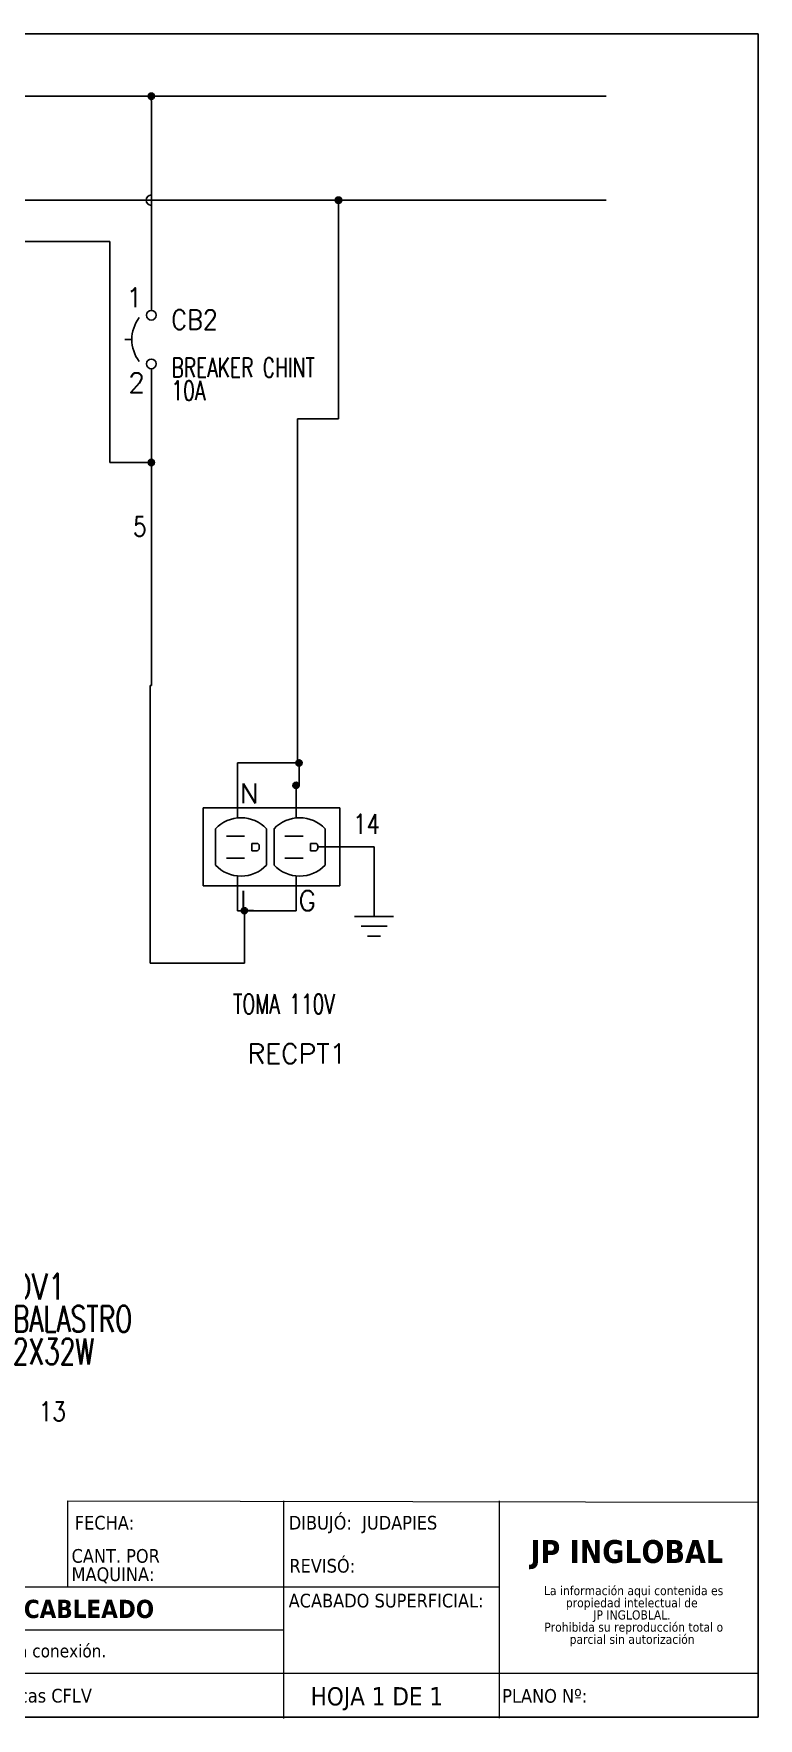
# Model space of a CAD drawing. Header units: millimetres. Extents: x 123.5 to 144.3, y 105.4 to 121.6.
# Drawn here: x 137.29 to 144.26, y 105.39 to 121.59 of the extents above; entities that cross this region are included whole.
import ezdxf
from ezdxf.enums import TextEntityAlignment as Align

# ---------------------------------------------------------------- set-up
doc = ezdxf.new("R2010")
doc.units = ezdxf.units.MM
doc.linetypes.add('CENTERX2', pattern=[20.32, 12.7, -2.54, 2.54, -2.54])
doc.linetypes.add('HIDDEN2', pattern=[0.1875, 0.125, -0.0625])
for name, color, linetype in [('BLK_12AWG', 7, 'Continuous'), ('CONTORNO', 179, 'Continuous'), ('DESC', 250, 'Continuous'), ('SYMS', 7, 'Continuous'), ('TAGS', 250, 'Continuous'), ('TERMS', 250, 'Continuous'), ('WIRES', 7, 'Continuous')]:
    doc.layers.add(name, color=color, linetype=linetype)
doc.layers.add('WIRENO', color=7, linetype='Continuous', true_color=0x000000)
doc.styles.add('SLDTEXTSTYLE0', font='tahoma.ttf')
doc.styles.add('SLDTEXTSTYLE1', font='')
doc.styles.add('WD', font='romans.shx')
doc.styles.get('SLDTEXTSTYLE1').set_extended_font_data('Tahoma', bold=True)

# ---------------------------------------------------------------- blocks, each defined once
blk = doc.blocks.new('SW_NOTE_2')
at = {"layer": 'CONTORNO', "color": 0, "char_height": 1.0583, "attachment_point": 2, "style": 'SLDTEXTSTYLE0'}
for s, insert in [('La información aqui contenida es ', (10.29, 1.34)), ('propiedad intelectual de', (10.08, -0.07)), ('JP INGLOBLAL.', (10.1, -1.48)), ('Prohibida su reproducción total o ', (10.3, -2.89)), ('parcial sin autorización', (10.12, -4.3))]:
    blk.add_mtext(s, dxfattribs=dict(at, insert=insert))
blk = doc.blocks.new('SW_NOTE_4')
at = {"color": 0, "linetype": 'Continuous', "lineweight": 0, "char_height": 1.587, "attachment_point": 1, "style": 'SLDTEXTSTYLE0'}
for s, insert in [('CANT. POR ', (0, 2.02)), ('MAQUINA:', (0, -0.1))]:
    blk.add_mtext(s, dxfattribs=dict(at, insert=insert))
blk = doc.blocks.new('VCB1')
at = {"linetype": 'HIDDEN2'}
blk.add_line((-0.171, 0), (-0.125, 0), dxfattribs=at)
for centre in [(0, 0.156), (0, -0.156)]:
    blk.add_circle(centre, 0.0312)
blk.add_arc((0.109, 0), 0.234, 143.1301, 216.8699)
at = {"style": 'WD'}
for tag, p, width in [('INST', (0.219, 0.388), 0.7), ('LOC', (0.219, 0.219), 0.7), ('TAG1', (0.127, 0.064), 0.9), ('XREF', (0.129, -0.09), 0.7), ('DESC1', (0.129, -0.242), 0.7), ('DESC2', (0.129, -0.389), 0.7)]:
    blk.add_attdef(tag, p, '', height=0.125, dxfattribs=dict(at, width=width))
at = {"linetype": 'Continuous', "style": 'WD'}
for tag, height, flags, p in [('TERM01', 0.125, 8, (-0.055, 0.207)), ('MFG', 0.01, 9, (-0.142, -0.088)), ('CAT', 0.01, 9, (-0.142, -0.073))]:
    blk.add_attdef(tag, text='', height=height, dxfattribs=dict(at, flags=flags)).set_placement(p, align=Align.RIGHT)
at = {"style": 'WD', "width": 0.7}
blk.add_attdef('RATING1', text='', height=0.125, dxfattribs=at).set_placement((-0.188, 0.062), align=Align.RIGHT)
at = {"color": 7, "style": 'WD', "flags": 1}
for tag, p in [('X2TERM01', (0, 0.188)), ('X8TERM02', (0, -0.188))]:
    blk.add_attdef(tag, p, '', height=0.0125, dxfattribs=at)
at = {"color": 7, "style": 'WD'}
for tag, p in [('X4LINK', (-0.25, 0)), ('X1LINK', (0, 0))]:
    blk.add_attdef(tag, p, '', height=0.01, dxfattribs=at)
at = {"linetype": 'Continuous', "style": 'WD', "flags": 9}
blk.add_attdef('ASSYCODE', text='', height=0.01, dxfattribs=at).set_placement((-0.153, -0.106), align=Align.CENTER)
at = {"style": 'WD', "flags": 9}
for tag, p in [('FAMILY', (-0.142, -0.036)), ('CONTACT', (-0.129, -0.129))]:
    blk.add_attdef(tag, text='', height=0.01, dxfattribs=at).set_placement(p, align=Align.RIGHT)
at = {"linetype": 'Continuous', "style": 'WD', "flags": 8}
blk.add_attdef('TERM02', text='', height=0.125, dxfattribs=at).set_placement((-0.041, -0.213), align=Align.TOP_RIGHT)
blk = doc.blocks.new('WDDOT')
for radius in [0.03, 0.0187, 0.00929]:
    blk.add_circle((0, 0), radius)
blk = doc.blocks.new('WD_WNV')
at = {"linetype": 'Continuous', "style": 'WD', "width": 0.8}
blk.add_attdef('WIRENO', text='', height=0.125, dxfattribs=at).set_placement((-0.05, 0), align=Align.MIDDLE_RIGHT)
at = {"style": 'WD', "flags": 1}
for tag, p in [('W01USER', (-0.062, 0.094)), ('W02USER', (-0.062, 0.086)), ('W03USER', (-0.062, 0.078)), ('W04USER', (-0.062, 0.07)), ('W05USER', (-0.062, 0.062)), ('W06USER', (-0.062, 0.055)), ('W07USER', (-0.062, 0.047)), ('W08USER', (-0.062, 0.039)), ('W09USER', (-0.062, 0.031)), ('W10USER', (-0.062, 0.023))]:
    blk.add_attdef(tag, text='', height=0.005, dxfattribs=at).set_placement(p, align=Align.CENTER)
blk = doc.blocks.new('VCN1RDUP')
for p, q in [((-0.219, 0.25), (-0.219, -0.25)), ((0.656, 0.25), (-0.219, 0.25)), ((0.656, -0.25), (0.656, 0.25)), ((-0.14, 0.117), (-0.14, -0.117)), ((0.187, 0.117), (0.187, -0.117)), ((0.235, 0.117), (0.235, -0.117)), ((0.562, 0.117), (0.562, -0.117)), ((-0.071, 0.07), (0.046, 0.07)), ((0.093, -0.024), (0.093, 0.023)), ((0.093, 0.023), (0.125, 0.023)), ((0.14, 0.008), (0.14, -0.009)), ((0.304, 0.07), (0.421, 0.07)), ((0.468, -0.024), (0.468, 0.023)), ((0.468, 0.023), (0.5, 0.023)), ((0.515, 0.008), (0.515, -0.009)), ((-0.071, -0.071), (0.046, -0.071)), ((0.125, -0.024), (0.093, -0.024)), ((0.304, -0.071), (0.421, -0.071)), ((0.5, -0.024), (0.468, -0.024)), ((-0.219, -0.25), (0.656, -0.25))]:
    blk.add_line(p, q)
for centre, radius, start, end in [((0.023, -0.039), 0.226, 43.6028, 136.3972), ((0.398, -0.039), 0.226, 43.6028, 136.3972), ((0.125, 0.008), 0.015, 0, 90), ((0.5, 0.008), 0.015, 0, 90), ((0.125, -0.009), 0.015, 270, 0), ((0.5, -0.009), 0.015, 270, 0), ((0.023, 0.039), 0.226, 223.6028, 316.3972), ((0.398, 0.039), 0.226, 223.6028, 316.3972)]:
    blk.add_arc(centre, radius, start, end)
at = {"style": 'WD'}
for tag, width, p in [('INST', 0.7, (-0.281, 0.577)), ('LOC', 0.7, (-0.281, 0.408)), ('DESC1', 0.7, (-0.281, 0.252)), ('DESC2', 0.7, (-0.281, 0.095)), ('RATING1', 0.9, (-0.281, -0.061))]:
    blk.add_attdef(tag, text='', height=0.125, dxfattribs=dict(at, width=width)).set_placement(p, align=Align.RIGHT)
at = {"linetype": 'Continuous', "style": 'WD', "flags": 8}
for tag, p in [('TERM02', (0.016, 0.281)), ('TERM05', (0.391, 0.281)), ('TERM06', (0.587, 0.08))]:
    blk.add_attdef(tag, p, '', height=0.125, dxfattribs=at)
at = {"style": 'WD', "flags": 9}
blk.add_attdef('FAMILY', (-0.152, 0.205), '', height=0.01, rotation=90, dxfattribs=at)
at = {"linetype": 'Continuous', "style": 'WD', "flags": 9}
for tag, p in [('CAT', (-0.108, 0.23)), ('MFG', (-0.089, 0.228)), ('ASSYCODE', (-0.071, 0.23))]:
    blk.add_attdef(tag, text='', height=0.01, rotation=90, dxfattribs=at).set_placement(p, align=Align.CENTER)
at = {"style": 'WD', "flags": 1}
for tag, p in [('X2TERM02', (0, 0.188)), ('X2TERM05', (0.375, 0.188)), ('X1TERM03', (0.14, 0)), ('X1TERM06', (0.515, 0)), ('X8TERM01', (0, -0.188)), ('X8TERM04', (0.375, -0.188))]:
    blk.add_attdef(tag, p, '', height=0.0125, dxfattribs=at)
at = {"style": 'WD'}
blk.add_attdef('TAG1', text='', height=0.125, dxfattribs=at).set_placement((-0.281, -0.217), align=Align.RIGHT)
at = {"linetype": 'Continuous', "style": 'WD', "flags": 8}
for tag, p in [('TERM01', (0.016, -0.281)), ('TERM04', (0.391, -0.281))]:
    blk.add_attdef(tag, text='', height=0.125, dxfattribs=at).set_placement(p, align=Align.TOP_LEFT)
blk = doc.blocks.new('VGND2')
for p, q in [((0.09375, 0), (-0.09375, 0)), ((-0.0625, -0.046875), (0.0625, -0.046875)), ((-0.03125, -0.09375), (0.03125, -0.09375))]:
    blk.add_line(p, q)
at = {"style": 'WD', "flags": 1}
blk.add_attdef('X2TERM01', (0, 0), '', height=0.01, dxfattribs=at)
blk = doc.blocks.new('VDV1TFL')
for p, q in [((-0.3438, 0.3438), (-0.3438, -0.3438)), ((0.0938, 0.3438), (-0.3438, 0.3438)), ((0.0938, -0.3438), (0.0938, 0.3438)), ((-0.3438, -0.3438), (0.0938, -0.3438))]:
    blk.add_line(p, q)
for centre in [(-0.25, 0.25), (0, 0.25), (-0.25, -0.25), (0, -0.25)]:
    blk.add_circle(centre, 0.0625)
at = {"style": 'WD', "width": 0.7}
for tag, p in [('INST', (-0.1195, 0.5446)), ('LOC', (-0.1195, 0.375)), ('RATING2', (-0.125, -0.1562))]:
    blk.add_attdef(tag, text='', height=0.125, dxfattribs=at).set_placement(p, align=Align.CENTER)
at = {"style": 'WD', "flags": 1}
for tag, p in [('X2TERM04', (-0.25, 0.3125)), ('X2TERM02', (0, 0.3125)), ('X4TERM04', (-0.3125, 0.25)), ('X1TERM02', (0.0625, 0.25)), ('X4TERM03', (-0.3125, -0.25)), ('X1TERM01', (0.0625, -0.25)), ('X8TERM03', (-0.25, -0.3125)), ('X8TERM01', (0, -0.3125))]:
    blk.add_attdef(tag, p, '', height=0.0125, dxfattribs=at)
at = {"linetype": 'Continuous', "style": 'WD', "width": 0.8, "flags": 8}
for tag, p in [('TERM04', (-0.25, 0.25)), ('TERM02', (0, 0.25)), ('TERM03', (-0.25, -0.25)), ('TERM01', (0, -0.25))]:
    blk.add_attdef(tag, text='', height=0.0625, dxfattribs=at).set_placement(p, align=Align.MIDDLE)
at = {"style": 'WD'}
for tag, p, width in [('TAG1', (0.1719, 0.0774), 0.8), ('DESC1', (0.1719, -0.0789), 0.7), ('DESC2', (0.1719, -0.2351), 0.7), ('XREF', (0.1719, -0.3914), 0.7)]:
    blk.add_attdef(tag, p, '', height=0.125, dxfattribs=dict(at, width=width))
at = {"style": 'WD', "width": 0.7}
blk.add_attdef('RATING1', text='', height=0.125, dxfattribs=at).set_placement((-0.125, 0.0625), align=Align.MIDDLE)
at = {"style": 'WD', "flags": 9}
blk.add_attdef('FAMILY', text='', height=0.01, dxfattribs=at).set_placement((-0.1303, -0.0802), align=Align.CENTER)
at = {"linetype": 'Continuous', "style": 'WD', "flags": 9}
blk.add_attdef('ASSYCODE', text='', height=0.01, dxfattribs=at).set_placement((-0.125, -0.125), align=Align.CENTER)
at = {"linetype": 'Continuous', "style": 'WD', "flags": 1}
for tag, p in [('MFG', (-0.125, -0.1096)), ('CAT', (-0.125, -0.0907))]:
    blk.add_attdef(tag, text='', height=0.01, dxfattribs=at).set_placement(p, align=Align.MIDDLE)
blk = doc.blocks.new('WD_WNH')
at = {"linetype": 'Continuous', "style": 'WD', "width": 0.8}
blk.add_attdef('WIRENO', text='', height=0.125, dxfattribs=at).set_placement((0, 0.062), align=Align.CENTER)
at = {"style": 'WD', "flags": 1}
for tag, p in [('W01USER', (0, 0.078)), ('W02USER', (0, 0.07)), ('W03USER', (0, 0.062)), ('W04USER', (0, 0.055)), ('W05USER', (0, 0.047)), ('W06USER', (0, 0.039)), ('W07USER', (0, 0.031)), ('W08USER', (0, 0.023)), ('W09USER', (0, 0.016)), ('W10USER', (0, 0.008))]:
    blk.add_attdef(tag, text='', height=0.005, dxfattribs=at).set_placement(p, align=Align.CENTER)

msp = doc.modelspace()

# ---------------------------------------------------------------- linework, layer by layer
at = {"color": 7, "linetype": 'Continuous'}
for p, q in [((144.256, 121.59), (123.506, 121.59)), ((144.256, 105.405), (144.256, 121.59)), ((123.506, 105.405), (144.256, 105.405))]:
    msp.add_line(p, q, dxfattribs=at)
at = {"color": 7, "linetype": 'CENTERX2', "lineweight": 0}
for p in [(144.256, 108.823), (133.462, 105.405)]:
    msp.add_line(p, (144.256, 105.405), dxfattribs=at)
at = {"color": 7, "linetype": 'Continuous', "lineweight": 0}
for p, q in [((144.257, 107.47), (137.615, 107.483)), ((137.616, 107.486), (137.616, 106.656)), ((139.691, 107.486), (139.691, 105.394)), ((141.766, 107.486), (141.766, 105.397)), ((141.766, 106.656), (133.465, 106.656)), ((139.691, 106.241), (133.465, 106.241)), ((144.256, 105.826), (133.465, 105.826))]:
    msp.add_line(p, q, dxfattribs=at)
at = {"layer": 'BLK_12AWG'}
for p, q in [((124.418, 120.99), (142.793, 120.99)), ((138.421, 120.949), (138.421, 120.99)), ((138.422, 118.931), (138.422, 120.949)), ((124.418, 119.99), (142.793, 119.99)), ((139.842, 114.58), (139.769, 114.58))]:
    msp.add_line(p, q, dxfattribs=at)
msp.add_arc((138.422, 119.99), 0.05, 90, 270, dxfattribs=at)
at = {"layer": 'WIRES'}
for p, q in [((140.221, 117.887), (140.221, 119.99)), ((126.021, 119.592), (138.024, 119.592)), ((138.024, 119.592), (138.024, 117.468)), ((138.422, 118.369), (138.422, 115.324)), ((139.827, 114.58), (139.827, 117.887)), ((139.827, 117.887), (140.221, 117.887)), ((138.024, 117.468), (138.422, 117.468)), ((138.422, 115.324), (138.409, 115.324)), ((138.409, 115.324), (138.409, 113.117)), ((139.25, 114.054), (139.25, 114.58)), ((139.25, 114.58), (139.842, 114.58)), ((139.842, 114.58), (139.842, 114.364)), ((139.842, 114.364), (139.813, 114.364)), ((139.813, 114.364), (139.813, 114.054)), ((140.023, 113.773), (140.563, 113.773)), ((140.563, 113.773), (140.563, 113.103)), ((139.25, 113.158), (139.25, 113.491)), ((139.813, 113.491), (139.813, 113.158)), ((138.41, 113.117), (138.41, 112.655)), ((139.813, 113.158), (139.25, 113.158)), ((139.316, 112.655), (139.316, 113.148)), ((138.41, 112.655), (139.316, 112.655))]:
    msp.add_line(p, q, dxfattribs=at)

# ---------------------------------------------------------------- block references
at = {"color": 7, "linetype": 'Continuous', "lineweight": 0, "xscale": 0.083, "yscale": 0.083, "zscale": 0.083}
msp.add_blockref('SW_NOTE_4', (137.655, 106.854), dxfattribs=at)
at = {"layer": 'CONTORNO', "color": 7, "xscale": 0.083, "yscale": 0.083, "zscale": 0.083}
msp.add_blockref('SW_NOTE_2', (142.204, 106.555), dxfattribs=at)
at = {"layer": 'SYMS'}
for p in [(138.421, 120.99), (140.221, 119.99), (138.422, 117.468), (139.842, 114.58), (139.813, 114.364), (139.316, 113.158)]:
    msp.add_blockref('WDDOT', p, dxfattribs=at)
ref = msp.add_blockref('VCB1', (138.422, 118.65), dxfattribs=dict(at, xscale=1.5, yscale=1.5, zscale=1.5))
ref.add_attrib('DESC2', '10A', (138.615, 118.066), dxfattribs={"layer": 'DESC', "height": 0.1875, "style": 'WD', "width": 0.7})
ref.add_attrib('DESC1', 'BREAKER CHINT', (138.615, 118.287), dxfattribs={"layer": 'DESC', "height": 0.1875, "style": 'WD', "width": 0.7})
ref.add_attrib('TAG1', 'CB2', (138.613, 118.747), dxfattribs={"layer": 'TAGS', "height": 0.1875, "style": 'WD', "width": 0.9})
ref.add_attrib('TERM02', '2', dxfattribs={"layer": 'TERMS', "linetype": 'Continuous', "height": 0.188, "style": 'WD', "flags": 8}).set_placement((138.361, 118.33), align=Align.TOP_RIGHT)
ref.add_attrib('TERM01', '1', dxfattribs={"layer": 'TERMS', "linetype": 'Continuous', "height": 0.188, "style": 'WD', "flags": 8}).set_placement((138.34, 118.96), align=Align.RIGHT)
ref = msp.add_blockref('VCN1RDUP', (139.25, 113.772), dxfattribs=dict(at, xscale=1.5, yscale=1.5, zscale=1.5))
ref.add_attrib('TERM04', 'G', dxfattribs={"layer": 'TERMS', "linetype": 'Continuous', "height": 0.188, "style": 'WD', "flags": 8}).set_placement((139.836, 113.35), align=Align.TOP_LEFT)
ref.add_attrib('TERM01', 'L', dxfattribs={"layer": 'TERMS', "linetype": 'Continuous', "height": 0.188, "style": 'WD', "flags": 8}).set_placement((139.274, 113.35), align=Align.TOP_LEFT)
ref.add_attrib('TERM02', 'N', (139.274, 114.194), dxfattribs={"layer": 'TERMS', "linetype": 'Continuous', "height": 0.188, "style": 'WD', "flags": 8})
ref.add_attrib('DESC1', 'TOMA 110V', dxfattribs={"layer": 'DESC', "height": 0.1875, "style": 'WD', "width": 0.7}).set_placement((140.186, 112.168), align=Align.RIGHT)
ref.add_attrib('TAG1', 'RECPT1', dxfattribs={"layer": 'TAGS', "height": 0.1875, "style": 'WD'}).set_placement((140.296, 111.691), align=Align.RIGHT)
at = {"layer": 'SYMS', "xscale": 2, "yscale": 2, "zscale": 2}
msp.add_blockref('VGND2', (140.563, 113.103), dxfattribs=at)
at = {"layer": 'SYMS'}
ref = msp.add_blockref('VDV1TFL', (136.747, 109.267), dxfattribs=dict(at, xscale=2, yscale=2, zscale=2))
ref.add_attrib('TERM03', '3', dxfattribs={"layer": 'TERMS', "linetype": 'Continuous', "height": 0.125, "style": 'WD', "width": 0.8, "flags": 8}).set_placement((136.247, 108.767), align=Align.MIDDLE)
ref.add_attrib('DESC1', 'BALASTRO', (137.091, 109.109), dxfattribs={"layer": 'DESC', "height": 0.25, "style": 'WD', "width": 0.7})
ref.add_attrib('DESC2', '2X32W', (137.091, 108.797), dxfattribs={"layer": 'DESC', "height": 0.25, "style": 'WD', "width": 0.7})
ref.add_attrib('TERM04', '4', dxfattribs={"layer": 'TERMS', "linetype": 'Continuous', "height": 0.125, "style": 'WD', "width": 0.8, "flags": 8}).set_placement((136.247, 109.767), align=Align.MIDDLE)
ref.add_attrib('TERM02', '2', dxfattribs={"layer": 'TERMS', "linetype": 'Continuous', "height": 0.125, "style": 'WD', "width": 0.8, "flags": 8}).set_placement((136.747, 109.767), align=Align.MIDDLE)
ref.add_attrib('TERM01', '1', dxfattribs={"layer": 'TERMS', "linetype": 'Continuous', "height": 0.125, "style": 'WD', "width": 0.8, "flags": 8}).set_placement((136.747, 108.767), align=Align.MIDDLE)
ref.add_attrib('TAG1', 'DV1', (137.091, 109.422), dxfattribs={"layer": 'TAGS', "height": 0.25, "style": 'WD', "width": 0.8})
at = {"layer": 'WIRENO'}
ref = msp.add_blockref('WD_WNV', (138.451, 116.852), dxfattribs=dict(at, xscale=1.5, yscale=1.5, zscale=1.5))
ref.add_attrib('WIRENO', '5', dxfattribs={"linetype": 'Continuous', "height": 0.188, "style": 'WD', "width": 0.8}).set_placement((138.376, 116.852), align=Align.MIDDLE_RIGHT)
ref = msp.add_blockref('WD_WNH', (140.49, 113.805), dxfattribs=dict(at, xscale=1.5, yscale=1.5, zscale=1.5))
ref.add_attrib('WIRENO', '14', dxfattribs={"linetype": 'Continuous', "height": 0.1875, "style": 'WD', "width": 0.8}).set_placement((140.49, 113.899), align=Align.CENTER)
ref = msp.add_blockref('WD_WNH', (136.983, 108.738), dxfattribs=dict(at, xscale=1.5, yscale=1.5, zscale=1.5))
ref.add_attrib('WIRENO', '13', dxfattribs={"linetype": 'Continuous', "height": 0.1875, "style": 'WD', "width": 0.8}).set_placement((137.47, 108.251), align=Align.CENTER)

# ---------------------------------------------------------------- texts
at = {"color": 7, "linetype": 'Continuous', "lineweight": 0, "attachment_point": 1, "style": 'SLDTEXTSTYLE0'}
for s, insert, char_height in [('FECHA:', (137.686, 107.341), 0.1318), ('REVISÓ:', (139.749, 106.927), 0.1318), ('MATERIAL: Cablear de acuerdo a potencia de cada conexión.', (133.505, 106.105), 0.1245), ('\\pi-0.39529,l0.52705,t1.0541;NOMBRE:^IConexiones Electricas y Electronicas CFLV', (133.515, 105.678), 0.13176), ('HOJA 1 DE 1', (139.953, 105.694), 0.17568), ('PLANO Nº:', (141.795, 105.676), 0.1318)]:
    msp.add_mtext(s, dxfattribs=dict(at, insert=insert, char_height=char_height))
at = {"layer": 'CONTORNO', "color": 7}
for s, insert, char_height, attachment_point, style in [('DIBUJÓ:  JUDAPIES', (139.743, 107.341), 0.13176, 1, 'SLDTEXTSTYLE0'), ('ACABADO SUPERFICIAL:', (139.742, 106.592), 0.13176, 1, 'SLDTEXTSTYLE0'), ('ORGANIZAR Y AJUSTAR CABLEADO', (136.437, 106.534), 0.17568, 2, 'SLDTEXTSTYLE1')]:
    msp.add_mtext(s, dxfattribs=dict(at, insert=insert, char_height=char_height, attachment_point=attachment_point, style=style))
at = {"layer": 'CONTORNO', "insert": (142.067, 107.108), "char_height": 0.2196, "attachment_point": 1, "style": 'SLDTEXTSTYLE1'}
msp.add_mtext('JP INGLOBAL', dxfattribs=at)

doc.saveas('drawing.dxf')
